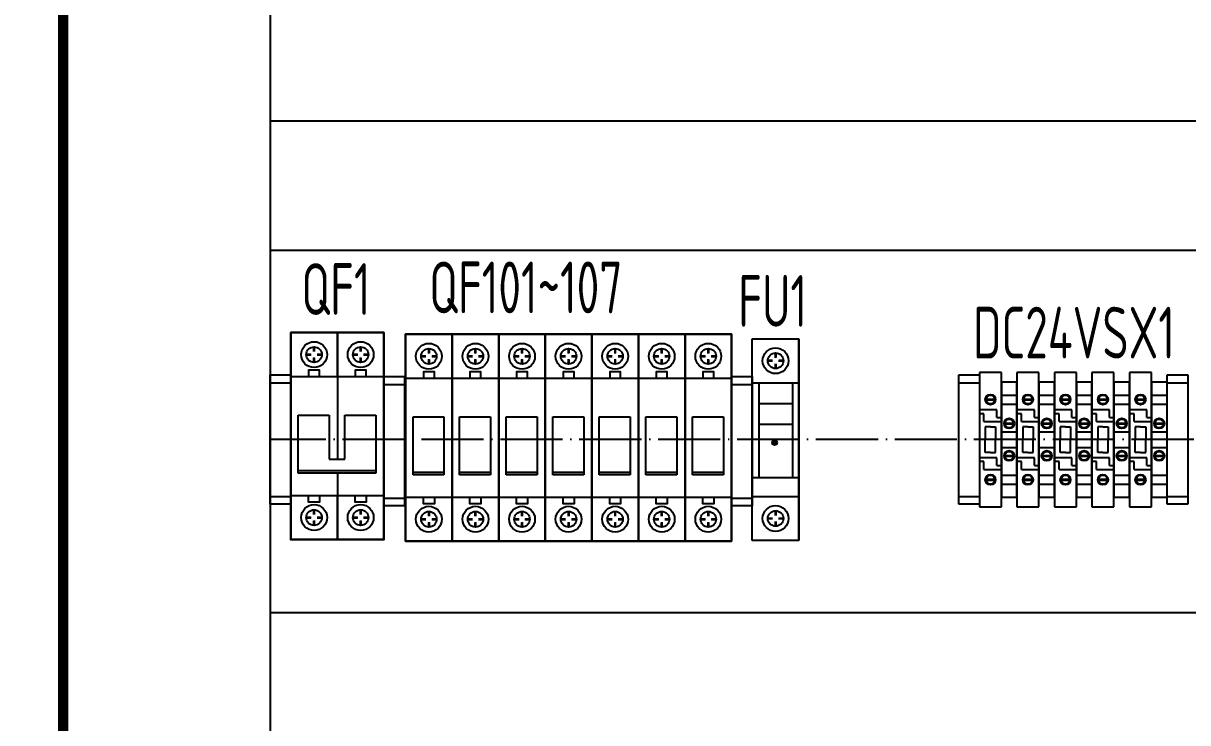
# Model space of a CAD drawing. Header units: millimetres. Extents: x 30557 to 235556, y -116603 to -73383.
# Drawn here: x 90730.1 to 91180.2, y -74559.7 to -74289.3 of the extents above; entities that cross this region are included whole.
import ezdxf

# ---------------------------------------------------------------- set-up
doc = ezdxf.new("R2010")
doc.units = ezdxf.units.MM
doc.linetypes.add('ZWCAD_ISO04W100', pattern=[30.5, 24, -3, 0.5, -3])
doc.layers.add('1', color=3, linetype='Continuous')
doc.layers.add('AXIS', color=4, linetype='Continuous')
doc.layers.add('_0', color=7, linetype='Continuous', lineweight=25)
doc.layers.add('_Drawing', color=7, linetype='Continuous', lineweight=25)
doc.styles.add('supcon', font='sceie.shx', dxfattribs={"width": 0.75, "height": 40, "bigfont": 'sceic.shx'})
doc.dimstyles.new('supcon', dxfattribs={"dimtxt": 20, "dimasz": 20, "dimexe": 10, "dimexo": 10, "dimgap": 5, "dimtad": 1, "dimtoh": 1, "dimdec": 0, "dimzin": 0, "dimdsep": 46, "dimtxsty": 'supcon', "dimcen": 0.09, "dimclrd": 2, "dimclre": 2, "dimclrt": 2, "dimadec": 0, "dimazin": 0, "dimtfac": 1, "dimtdec": 0, "dimtofl": 0, "dimtmove": 0, "dimatfit": 3, "dimfxl": 1, "dimtolj": 1, "dimtzin": 0, "dimarcsym": 0})

# ---------------------------------------------------------------- blocks, each defined once
blk = doc.blocks.new('*D145')
at = {"layer": '_Drawing', "color": 2, "linetype": 'Continuous', "lineweight": -2}
for p, q in [((90735.48, -73767.16), (90626.43, -73767.16)), ((90636.43, -73787.16), (90636.43, -75647.16)), ((90735.48, -75667.16), (90626.43, -75667.16))]:
    blk.add_line(p, q, dxfattribs=at)
at = {"layer": '_Drawing', "color": 2}
for points in [[(90639.76, -73787.16), (90633.1, -73787.16), (90636.43, -73767.16)], [(90633.1, -75647.16), (90639.76, -75647.16), (90636.43, -75667.16)]]:
    blk.add_solid(points, dxfattribs=at)
at = {"layer": 'DEFPOINTS', "color": 0}
for p in [(90745.48, -73767.16), (90636.43, -75667.16), (90745.48, -75667.16)]:
    blk.add_point(p, dxfattribs=at)
at = {"layer": '_Drawing', "color": 2, "insert": (90611.43, -74717.16), "char_height": 40, "attachment_point": 5, "rotation": 90, "style": 'supcon'}
blk.add_mtext('\\A1;1900', dxfattribs=at)
blk = doc.blocks.new('2P空开')
at = {"ltscale": 100}
for p, q in [((6397.37, 37021.27), (6397.37, 36972.32)), ((6397.37, 37021.27), (6397.37, 36972.32)), ((6397.37, 37021.27), (6397.37, 36972.32)), ((6397.37, 37021.27), (6397.37, 36972.32)), ((6397.37, 37021.27), (6397.37, 36972.32)), ((6415.37, 37021.27), (6415.37, 36941.27)), ((6415.37, 37021.27), (6415.37, 36941.27)), ((6415.37, 37021.27), (6415.37, 36941.27)), ((6415.37, 37021.27), (6415.37, 36941.27)), ((6388.37, 37013.92), (6388.37, 37015.77)), ((6406.37, 37013.92), (6406.37, 37015.77)), ((6385.37, 37012.77), (6387.22, 37012.77)), ((6388.37, 37009.77), (6388.37, 37011.62)), ((6389.52, 37012.77), (6391.37, 37012.77)), ((6403.37, 37012.77), (6405.22, 37012.77)), ((6406.37, 37009.77), (6406.37, 37011.62)), ((6407.52, 37012.77), (6409.37, 37012.77)), ((6379.37, 37004.27), (6397.37, 37004.27)), ((6397.37, 37004.27), (6415.37, 37004.27)), ((6397.37, 36966.93), (6397.37, 36941.27)), ((6397.37, 36966.93), (6397.37, 36941.27)), ((6397.37, 36966.93), (6397.37, 36941.27)), ((6397.37, 36966.93), (6397.37, 36941.27)), ((6397.37, 36966.93), (6397.37, 36941.27)), ((6379.37, 36958.27), (6397.37, 36958.27)), ((6388.37, 36958.27), (6393.51, 36958.27)), ((6397.37, 36958.27), (6415.37, 36958.27)), ((6406.37, 36958.27), (6411.51, 36958.27)), ((6388.37, 36952.77), (6388.37, 36950.92)), ((6406.37, 36952.77), (6406.37, 36950.92)), ((6385.37, 36949.77), (6387.22, 36949.77)), ((6388.37, 36948.62), (6388.37, 36946.77)), ((6389.52, 36949.77), (6391.37, 36949.77)), ((6403.37, 36949.77), (6405.22, 36949.77)), ((6406.37, 36948.62), (6406.37, 36946.77)), ((6407.52, 36949.77), (6409.37, 36949.77))]:
    blk.add_line(p, q, dxfattribs=at)
for p, q in [((6382.22, 36989.35), (6394.19, 36989.35)), ((6382.22, 36966.93), (6382.22, 36989.35)), ((6394.19, 36989.35), (6394.19, 36972.32)), ((6400.22, 36989.35), (6412.19, 36989.35)), ((6400.22, 36972.32), (6400.22, 36989.35)), ((6412.19, 36989.35), (6412.19, 36966.93)), ((6394.19, 36972.32), (6397.37, 36972.32)), ((6397.37, 36972.32), (6400.22, 36972.32)), ((6382.22, 36968), (6397.37, 36968)), ((6397.37, 36966.93), (6382.22, 36966.93)), ((6397.37, 36968), (6412.19, 36968)), ((6412.19, 36966.93), (6397.37, 36966.93))]:
    blk.add_line(p, q)
at = {"lineweight": 30}
for points in [[(6397.37, 36941.27), (6379.37, 36941.27), (6379.37, 37021.27), (6397.37, 37021.27)], [(6397.37, 37021.27), (6415.37, 37021.27), (6415.37, 36941.27), (6397.37, 36941.27)]]:
    blk.add_lwpolyline(points, dxfattribs=at)
at = {"ltscale": 100}
for points in [[(6397.37, 37004.27), (6397.37, 37021.27), (6379.37, 37021.27), (6379.37, 37004.27)], [(6397.37, 37004.27), (6397.37, 37021.27)], [(6397.37, 37021.27), (6397.37, 37004.27)], [(6415.37, 37004.27), (6415.37, 37021.27), (6397.37, 37021.27), (6397.37, 37004.27)], [(6379.37, 36958.27), (6379.37, 36941.27), (6397.37, 36941.27), (6397.37, 36958.27)], [(6397.37, 36958.27), (6397.37, 36941.27)], [(6397.37, 36941.27), (6397.37, 36958.27)], [(6397.37, 36958.27), (6397.37, 36941.27), (6415.37, 36941.27), (6415.37, 36958.27)]]:
    blk.add_lwpolyline(points, dxfattribs=at)
at = {"ltscale": 100, "const_width": 1}
for points in [[(6388.37, 37013.92), (6388.37, 37015.77)], [(6406.37, 37013.92), (6406.37, 37015.77)], [(6385.37, 37012.77), (6387.22, 37012.77)], [(6388.37, 37009.77), (6388.37, 37011.62)], [(6389.52, 37012.77), (6391.37, 37012.77)], [(6403.37, 37012.77), (6405.22, 37012.77)], [(6406.37, 37009.77), (6406.37, 37011.62)], [(6407.52, 37012.77), (6409.37, 37012.77)], [(6388.37, 36952.77), (6388.37, 36950.92)], [(6406.37, 36952.77), (6406.37, 36950.92)], [(6385.37, 36949.77), (6387.22, 36949.77)], [(6388.37, 36948.62), (6388.37, 36946.77)], [(6389.52, 36949.77), (6391.37, 36949.77)], [(6403.37, 36949.77), (6405.22, 36949.77)], [(6406.37, 36948.62), (6406.37, 36946.77)], [(6407.52, 36949.77), (6409.37, 36949.77)]]:
    blk.add_lwpolyline(points, dxfattribs=at)
at = {"ltscale": 100}
for points in [[(6386.26, 37004.27), (6390.48, 37004.27), (6390.48, 37006.8), (6386.26, 37006.8)], [(6404.26, 37004.27), (6408.48, 37004.27), (6408.48, 37006.8), (6404.26, 37006.8)], [(6386.26, 36958.27), (6390.48, 36958.27), (6390.48, 36955.74), (6386.26, 36955.74)], [(6404.26, 36958.27), (6408.48, 36958.27), (6408.48, 36955.74), (6404.26, 36955.74)]]:
    blk.add_lwpolyline(points, close=True, dxfattribs=at)
for centre, radius in [((6388.37, 37012.77), 5), ((6388.37, 37012.77), 3), ((6406.37, 37012.77), 5), ((6406.37, 37012.77), 3), ((6388.37, 36949.77), 5), ((6388.37, 36949.77), 3), ((6406.37, 36949.77), 5), ((6406.37, 36949.77), 3)]:
    blk.add_circle(centre, radius, dxfattribs=at)
at = {"layer": '1'}
for points in [[(6379.37, 37021.27), (6397.37, 37021.27)], [(6397.37, 37021.27), (6415.37, 37021.27)], [(6397.37, 37021.27), (6397.37, 37021.27)]]:
    blk.add_lwpolyline(points, dxfattribs=at)
at = {"layer": '_0'}
for points in [[(6397.37, 36941.27), (6379.37, 36941.27), (6379.37, 37021.27), (6397.37, 37021.27)], [(6397.37, 37021.27), (6415.37, 37021.27), (6415.37, 36941.27), (6397.37, 36941.27)]]:
    blk.add_lwpolyline(points, dxfattribs=at)
at = {"layer": 'AXIS', "linetype": 'ByBlock'}
blk.add_line((6379.37, 37021.27), (6397.37, 37021.27), dxfattribs=at)
blk = doc.blocks.new('1P空开')
at = {"ltscale": 100}
for p, q in [((6483.53, 37017.33), (6483.53, 36954.33)), ((6483.53, 37017.33), (6483.53, 36954.33)), ((6483.53, 37017.33), (6483.53, 36954.33)), ((6483.53, 37017.33), (6483.53, 36954.33)), ((6483.53, 37017.33), (6483.53, 36954.33)), ((6474.53, 37009.98), (6474.53, 37011.83)), ((6471.53, 37008.83), (6473.39, 37008.83)), ((6474.53, 37005.83), (6474.53, 37007.68)), ((6475.68, 37008.83), (6477.53, 37008.83)), ((6465.53, 37000.33), (6483.53, 37000.33)), ((6465.53, 36954.33), (6483.53, 36954.33)), ((6474.53, 36954.33), (6479.68, 36954.33)), ((6474.53, 36948.83), (6474.53, 36946.98)), ((6471.53, 36945.83), (6473.39, 36945.83)), ((6474.53, 36944.68), (6474.53, 36942.83)), ((6475.68, 36945.83), (6477.53, 36945.83))]:
    blk.add_line(p, q, dxfattribs=at)
for p, q in [((6468.39, 36985.41), (6480.36, 36985.41)), ((6468.39, 36962.99), (6468.39, 36985.41)), ((6480.36, 36985.41), (6480.36, 36962.99)), ((6468.39, 36964.06), (6480.36, 36964.06)), ((6480.36, 36962.99), (6468.39, 36962.99))]:
    blk.add_line(p, q)
at = {"lineweight": 30}
blk.add_lwpolyline([(6483.53, 36937.33), (6465.53, 36937.33), (6465.53, 37017.33), (6483.53, 37017.33)], dxfattribs=at)
at = {"ltscale": 100}
for points in [[(6483.53, 37000.33), (6483.53, 37017.33), (6465.53, 37017.33), (6465.53, 37000.33)], [(6483.53, 37000.33), (6483.53, 37017.33)], [(6483.53, 37017.33), (6483.53, 37000.33)], [(6465.53, 36954.33), (6465.53, 36937.33), (6483.53, 36937.33), (6483.53, 36954.33)], [(6483.53, 36954.33), (6483.53, 36937.33)], [(6483.53, 36937.33), (6483.53, 36954.33)]]:
    blk.add_lwpolyline(points, dxfattribs=at)
at = {"ltscale": 100, "const_width": 1}
for points in [[(6474.53, 37009.98), (6474.53, 37011.83)], [(6471.53, 37008.83), (6473.39, 37008.83)], [(6474.53, 37005.83), (6474.53, 37007.68)], [(6475.68, 37008.83), (6477.53, 37008.83)], [(6474.53, 36948.83), (6474.53, 36946.98)], [(6471.53, 36945.83), (6473.39, 36945.83)], [(6474.53, 36944.68), (6474.53, 36942.83)], [(6475.68, 36945.83), (6477.53, 36945.83)]]:
    blk.add_lwpolyline(points, dxfattribs=at)
at = {"ltscale": 100}
for points in [[(6472.42, 37000.33), (6476.65, 37000.33), (6476.65, 37002.86), (6472.42, 37002.86)], [(6472.42, 36954.33), (6476.65, 36954.33), (6476.65, 36951.8), (6472.42, 36951.8)]]:
    blk.add_lwpolyline(points, close=True, dxfattribs=at)
for centre, radius in [((6474.53, 37008.83), 5), ((6474.53, 37008.83), 3), ((6474.53, 36945.83), 5), ((6474.53, 36945.83), 3)]:
    blk.add_circle(centre, radius, dxfattribs=at)
at = {"layer": '1'}
for points in [[(6465.54, 37017.33), (6483.53, 37017.33)], [(6483.53, 37017.33), (6483.54, 37017.33)]]:
    blk.add_lwpolyline(points, dxfattribs=at)
at = {"layer": '_0'}
blk.add_lwpolyline([(6483.53, 36937.33), (6465.53, 36937.33), (6465.53, 37017.33), (6483.53, 37017.33)], dxfattribs=at)
at = {"layer": 'AXIS', "linetype": 'ByBlock'}
blk.add_line((6465.54, 37017.33), (6483.54, 37017.33), dxfattribs=at)
blk = doc.blocks.new('SAKDU2.5')
at = {"color": 253}
for p, q in [((516132.13, 339835.66), (516138.13, 339835.66)), ((516132.13, 339832.16), (516138.13, 339832.16)), ((516133.43, 339824.81), (516136.82, 339824.81)), ((516133.43, 339824.51), (516136.82, 339824.51)), ((516132.13, 339821.41), (516138.13, 339821.41)), ((516132.13, 339815.41), (516138.13, 339815.41)), ((516133.43, 339812.31), (516136.82, 339812.31)), ((516133.43, 339812.01), (516136.82, 339812.01)), ((516132.13, 339804.66), (516138.13, 339804.66)), ((516132.13, 339801.16), (516138.13, 339801.16))]:
    blk.add_line(p, q, dxfattribs=at)
at = {"color": 253, "lineweight": -3}
blk.add_lwpolyline([(516132.13, 339796.16), (516138.13, 339796.16), (516138.13, 339840.66), (516132.13, 339840.66)], close=True, dxfattribs=at)
at = {"color": 253}
for centre, radius in [((516135.13, 339824.66), 2), ((516135.13, 339824.66), 1.7), ((516135.13, 339812.16), 2), ((516135.13, 339812.16), 1.7)]:
    blk.add_circle(centre, radius, dxfattribs=at)
blk = doc.blocks.new('SAKSI 4')
at = {"color": 253}
for p, q in [((516105.17, 339844.41), (516105.17, 339792.41)), ((516113.67, 339844.41), (516105.17, 339844.41)), ((516113.67, 339792.41), (516113.67, 339844.41)), ((516107.73, 339834.06), (516111.11, 339834.06)), ((516107.73, 339833.76), (516111.11, 339833.76)), ((516111.92, 339829.91), (516105.17, 339829.91)), ((516111.92, 339826.91), (516111.92, 339829.91)), ((516106.92, 339828.41), (516105.17, 339828.41)), ((516106.92, 339825.41), (516106.92, 339828.41)), ((516106.92, 339825.41), (516113.67, 339825.41)), ((516111.92, 339826.91), (516113.67, 339826.91)), ((516109.42, 339823.41), (516107.42, 339823.41)), ((516107.42, 339823.41), (516107.42, 339818.41)), ((516109.42, 339823.41), (516111.42, 339823.41)), ((516111.42, 339823.41), (516111.42, 339818.41)), ((516107.42, 339813.41), (516107.42, 339818.41)), ((516111.42, 339813.41), (516111.42, 339818.41)), ((516111.92, 339811.41), (516105.17, 339811.41)), ((516109.42, 339813.41), (516107.42, 339813.41)), ((516109.42, 339813.41), (516111.42, 339813.41)), ((516111.92, 339808.41), (516111.92, 339811.41)), ((516106.92, 339809.91), (516105.17, 339809.91)), ((516106.92, 339806.91), (516106.92, 339809.91)), ((516106.92, 339806.91), (516113.67, 339806.91)), ((516111.92, 339808.41), (516113.67, 339808.41)), ((516107.73, 339803.06), (516111.11, 339803.06)), ((516107.73, 339802.76), (516111.11, 339802.76)), ((516105.17, 339792.41), (516113.67, 339792.41))]:
    blk.add_line(p, q, dxfattribs=at)
for centre, radius in [((516109.42, 339833.91), 2), ((516109.42, 339833.91), 1.7), ((516109.42, 339802.91), 2), ((516109.42, 339802.91), 1.7)]:
    blk.add_circle(centre, radius, dxfattribs=at)
blk = doc.blocks.new('固定块')
for p, q in [((516096.27, 339845.14), (516104.27, 339845.14)), ((516096.27, 339795.14), (516096.27, 339845.14)), ((516096.27, 339842.14), (516104.27, 339842.14)), ((516104.27, 339845.14), (516104.27, 339795.14)), ((516096.27, 339798.14), (516104.27, 339798.14)), ((516104.27, 339795.14), (516096.27, 339795.14))]:
    blk.add_line(p, q)

msp = doc.modelspace()

# ---------------------------------------------------------------- hatches: boundary and pattern name
at = {"ltscale": 100}
h = msp.add_hatch(color=1, dxfattribs=at)
edge = h.paths.add_edge_path()
edge.add_arc((91020.52, -74451.4), 0.962, 0, 360)

# ---------------------------------------------------------------- linework, layer by layer
at = {"lineweight": -3}
for p, q in [((91365.49, -74327.15), (90825.5, -74327.15)), ((91365.49, -74377.15), (90825.5, -74377.15)), ((91011.88, -74411.23), (91029.88, -74411.23)), ((91011.88, -74489.23), (91011.88, -74411.23)), ((91029.88, -74411.23), (91029.88, -74489.23)), ((91029.88, -74489.23), (91029.88, -74411.23)), ((91014.39, -74428.23), (91014.39, -74464.82)), ((91027.36, -74428.23), (91027.36, -74464.82)), ((91014.39, -74436.21), (91027.36, -74436.21)), ((91014.39, -74444.2), (91027.36, -74444.2)), ((91029.88, -74489.23), (91011.88, -74489.23)), ((91365.49, -74517.15), (90825.5, -74517.15))]:
    msp.add_line(p, q, dxfattribs=at)
at = {"ltscale": 100}
for p, q in [((91017.88, -74419.73), (91019.73, -74419.73)), ((91020.88, -74418.58), (91020.88, -74416.73)), ((91022.02, -74419.73), (91023.88, -74419.73)), ((91020.88, -74422.73), (91020.88, -74420.88)), ((91011.88, -74428.23), (91029.88, -74428.23)), ((91011.88, -74451.72), (91011.88, -74441.92)), ((91011.88, -74466.78), (91011.87, -74455.35)), ((91011.88, -74464.82), (91029.88, -74464.82)), ((91011.88, -74472.23), (91029.88, -74472.23)), ((91020.88, -74477.73), (91020.88, -74479.58)), ((91017.88, -74480.73), (91019.73, -74480.73)), ((91020.88, -74481.88), (91020.88, -74483.73)), ((91022.02, -74480.73), (91023.88, -74480.73))]:
    msp.add_line(p, q, dxfattribs=at)
at = {"color": 4, "linetype": 'ZWCAD_ISO04W100', "lineweight": -3}
msp.add_line((91365.49, -74450.23), (90825.5, -74450.23), dxfattribs=at)
at = {"ltscale": 100, "const_width": 1}
for points in [[(91020.88, -74418.58), (91020.88, -74416.73)], [(91017.88, -74419.73), (91019.73, -74419.73)], [(91020.88, -74422.73), (91020.88, -74420.88)], [(91022.02, -74419.73), (91023.88, -74419.73)], [(91020.88, -74477.73), (91020.88, -74479.58)], [(91017.88, -74480.73), (91019.73, -74480.73)], [(91020.88, -74481.88), (91020.88, -74483.73)], [(91022.02, -74480.73), (91023.88, -74480.73)]]:
    msp.add_lwpolyline(points, dxfattribs=at)
at = {"ltscale": 100}
for centre, radius in [((91020.88, -74419.73), 5), ((91020.88, -74419.73), 3), ((91020.88, -74480.73), 5), ((91020.88, -74480.73), 3)]:
    msp.add_circle(centre, radius, dxfattribs=at)
at = {"color": 1, "ltscale": 100}
msp.add_circle((91020.52, -74451.4), 0.962, dxfattribs=at)
at = {"layer": '_Drawing'}
msp.add_line((90825.48, -74147.16), (90825.48, -75427.22), dxfattribs=at)
at = {"layer": '_Drawing', "color": 1, "const_width": 4}
msp.add_lwpolyline([(90745.48, -73767.16), (91445.49, -73767.16), (91445.48, -75667.21), (90745.48, -75667.16)], close=True, dxfattribs=at)

# ---------------------------------------------------------------- block references
at = {"lineweight": -3}
for name, p in [('2P空开', (84454.13, -111430.14)), ('2P空开', (84454.13, -111430.14)), ('1P空开', (84412.34, -111426.85)), ('1P空开', (84430.34, -111426.85)), ('1P空开', (84448.34, -111426.85)), ('1P空开', (84466.34, -111426.85)), ('1P空开', (84484.34, -111426.85)), ('1P空开', (84502.34, -111426.85)), ('1P空开', (84520.34, -111426.85))]:
    msp.add_blockref(name, p, dxfattribs=at)
for name, p in [('固定块', (-425270.77, -414270.37)), ('固定块', (-425004.59, -414270.37)), ('SAKSI 4', (-425005.49, -414268.64)), ('SAKSI 4', (-424990.99, -414268.64)), ('SAKSI 4', (-424976.49, -414268.64)), ('SAKSI 4', (-424961.99, -414268.64)), ('SAKSI 4', (-424947.49, -414268.64)), ('固定块', (-424924.09, -414270.37)), ('固定块', (-425226.77, -414271.02)), ('固定块', (-425092.39, -414271.02)), ('SAKDU2.5', (-425023.95, -414268.64)), ('SAKDU2.5', (-425009.45, -414268.64)), ('SAKDU2.5', (-424994.95, -414268.64)), ('SAKDU2.5', (-424980.45, -414268.64)), ('SAKDU2.5', (-424965.95, -414268.64))]:
    msp.add_blockref(name, p)

# ---------------------------------------------------------------- texts
at = {"layer": '1', "color": 3, "style": 'supcon', "width": 0.75}
for s, p in [('QF1', (90837.58, -74402.02)), ('QF101~107', (90886.99, -74401.38)), ('FU1', (91006.45, -74406.61)), ('DC24VSX1', (91097.18, -74418.86))]:
    msp.add_text(s, height=20, dxfattribs=at).set_placement(p)

# ---------------------------------------------------------------- dimensions: what is measured, and where the dimension line sits
at = {"layer": '_Drawing', "linetype": 'Continuous'}
dim = msp.add_linear_dim(base=(90636.43, -75667.16), p1=(90745.48, -73767.16), p2=(90745.48, -75667.16), angle=90, dimstyle='supcon', dxfattribs=at)
dim.commit()
dim.dimension.update_dxf_attribs({"geometry": '*D145', "text_midpoint": (90636.43, -74717.16), "dimtype": 160})

doc.saveas('drawing.dxf')
